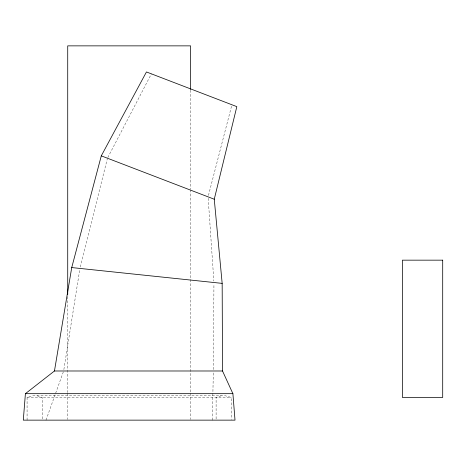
<?xml version="1.0" encoding="UTF-8"?>
<svg xmlns="http://www.w3.org/2000/svg" width="466" height="466" viewBox="0 0 466 466"><rect width="100%" height="100%" fill="white"/><g stroke="black" fill="none" stroke-linecap="round" stroke-linejoin="round"><path stroke-width="0.35" stroke-dasharray="2.33 1.75" d="M213.358 369.538L213.941 283.963M212.327 420.14L213.335 371.711M63.865 369.555L79.832 269.144M80.298 267.024L107.285 158.923M208.453 195.446L231.899 104.751M45.983 420.14L63.393 371.67M107.792 157.578L151.392 73.849M221.175 395.803L216.108 397.451L216.108 420.14M27.08 420.14L27.08 397.451L32.812 395.803L225.497 395.803L231.229 397.451L231.229 419.429M27.08 397.451L231.229 397.451M37.134 395.803L42.202 397.451L42.202 420.14M208.191 198.3L213.847 281.062M190.588 90.194L190.588 189.033M190.588 189.761L190.588 392.523M190.588 393.246L190.588 419.412M67.721 296.592L67.721 392.523M67.721 393.246L67.721 419.412"/><path stroke-width="0.7" d="M25.409 393.671L23.3 420.14L235.01 420.14L232.901 393.671L222.527 370.988L222.165 283.375L214.261 199.221L236.833 106.644L146.452 71.95L101.285 155.854L71.729 267.566L54.458 370.988L25.409 393.671L232.901 393.671M54.458 370.988L222.527 370.988M71.729 267.566L222.165 283.375M101.285 155.854L214.261 199.221M190.588 89.466L190.588 45.86L67.721 45.86L67.721 294.407M442.7 260.162L402.397 260.162L402.397 397.451L442.7 397.451L442.7 260.162"/></g></svg>
